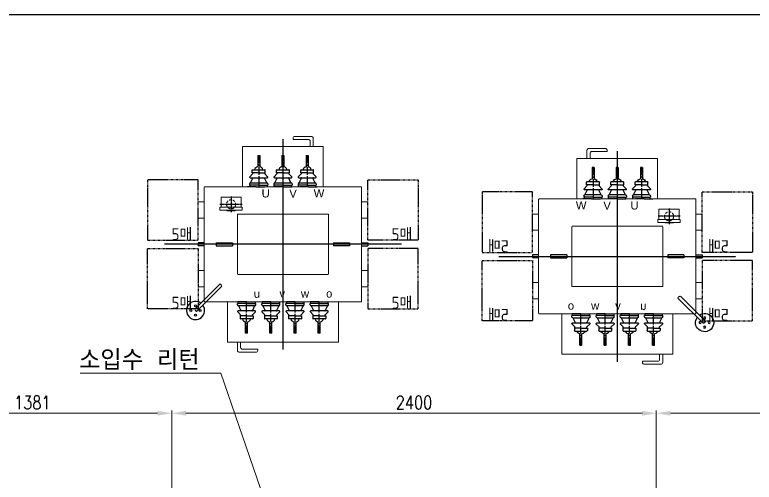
# Model space of a CAD drawing. Header units: millimetres. Extents: x -32759 to 129432, y 390 to 54305.
# Drawn here: x 13125 to 16788, y 29629 to 31946 of the extents above; entities that cross this region are included whole.
import ezdxf

# ---------------------------------------------------------------- set-up
doc = ezdxf.new("R2010")
doc.units = ezdxf.units.MM
for name, pattern in [('CENTER', [2, 1.25, -0.25, 0.25, -0.25]), ('CENTER2', [28.575, 19.05, -3.175, 3.175, -3.175]), ('HIDDENX2', [19.05, 12.7, -6.35]), ('PHANTOMX2', [5, 2.5, -0.5, 0.5, -0.5, 0.5, -0.5])]:
    doc.linetypes.add(name, pattern=pattern)
for name, color, linetype in [('_0', 3, 'Continuous'), ('CENTER', 1, 'CENTER'), ('FRAME 050', 6, 'Continuous'), ('가상선', 6, 'PHANTOMX2'), ('붓싱', 4, 'Continuous'), ('중심선', 1, 'CENTER2')]:
    doc.layers.add(name, color=color, linetype=linetype)
doc.layers.add('_BODY', color=7, linetype='Continuous', lineweight=13)
doc.styles.add('ISO Proportional', font='isocp')
doc.styles.add('ROAMNS', font='romans.shx', dxfattribs={"width": 0.8, "bigfont": 'whgtxt.shx'})
doc.styles.get("Standard").update_dxf_attribs({"font": 'arial.ttf'})
doc.styles.add('한글', font='romans.shx', dxfattribs={"height": 4, "bigfont": 'whgtxt.shx'})
doc.dimstyles.new('20 작은 한덕_도면칫수', dxfattribs={"dimscale": 20, "dimtxt": 3.3, "dimasz": 3.5, "dimexe": 0.65, "dimexo": 1.25, "dimgap": 1, "dimtad": 1, "dimdec": 0, "dimdsep": 46, "dimtxsty": 'ROAMNS', "dimcen": 0, "dimclrd": 7, "dimclre": 7, "dimclrt": 2, "dimadec": 0, "dimazin": 2, "dimtp": 0.1, "dimtm": 0.1, "dimtfac": 0.71, "dimtdec": 0, "dimtmove": 0, "dimatfit": 3, "dimfxl": 1, "dimlwd": -1, "dimlwe": -1, "dimarcsym": 1})
doc.dimstyles.new('7 작은 한덕_도면칫수', dxfattribs={"dimscale": 9, "dimtxt": 3.7, "dimasz": 3.1, "dimexe": 0.65, "dimexo": 1.25, "dimgap": 1, "dimtad": 1, "dimdec": 1, "dimdsep": 46, "dimtxsty": 'ROAMNS', "dimcen": 0, "dimclrd": 7, "dimclre": 7, "dimclrt": 2, "dimadec": 0, "dimazin": 2, "dimtp": 0.1, "dimtm": 0.1, "dimtfac": 0.71, "dimtdec": 1, "dimtmove": 0, "dimatfit": 3, "dimfxl": 1, "dimlwd": -1, "dimlwe": -1, "dimarcsym": 1})

# ---------------------------------------------------------------- blocks, each defined once
blk = doc.blocks.new('*D1517')
at = {"color": 7, "linetype": 'ByBlock', "transparency": 16777216}
for p, q in [((260865.3, 142023.9), (260865.3, 142704)), ((262246.3, 142052.3), (262246.3, 142704)), ((260935.3, 142691), (262176.3, 142691))]:
    blk.add_line(p, q, dxfattribs=at)
at = {"color": 7, "transparency": 16777216}
for points in [[(260935.3, 142702.7), (260935.3, 142679.3), (260865.3, 142691)], [(262176.3, 142702.7), (262176.3, 142679.3), (262246.3, 142691)]]:
    blk.add_solid(points, dxfattribs=at)
at = {"layer": 'Defpoints', "color": 0, "transparency": 16777216}
for p in [(262246.3, 142691), (262246.3, 142027.3), (260865.3, 141998.9)]:
    blk.add_point(p, dxfattribs=at)
at = {"color": 2, "transparency": 16777216, "insert": (261555.8, 142744), "char_height": 66, "attachment_point": 5, "style": 'ROAMNS'}
blk.add_mtext('1381', dxfattribs=at)
blk = doc.blocks.new('*D1518')
at = {"color": 7, "linetype": 'ByBlock', "transparency": 16777216}
for p, q in [((262246.3, 142052.3), (262246.3, 142704)), ((264646.3, 142132.3), (264646.3, 142704)), ((262316.3, 142691), (264576.3, 142691))]:
    blk.add_line(p, q, dxfattribs=at)
at = {"color": 7, "transparency": 16777216}
for points in [[(262316.3, 142702.7), (262316.3, 142679.3), (262246.3, 142691)], [(264576.3, 142702.7), (264576.3, 142679.3), (264646.3, 142691)]]:
    blk.add_solid(points, dxfattribs=at)
at = {"layer": 'Defpoints', "color": 0, "transparency": 16777216}
for p in [(264646.3, 142691), (264646.3, 142107.3), (262246.3, 142027.3)]:
    blk.add_point(p, dxfattribs=at)
at = {"color": 2, "transparency": 16777216, "insert": (263446.3, 142744), "char_height": 66, "attachment_point": 5, "style": 'ROAMNS'}
blk.add_mtext('2400', dxfattribs=at)
blk = doc.blocks.new('*D1519')
at = {"color": 7, "linetype": 'ByBlock', "transparency": 16777216}
for p, q in [((264646.3, 142132.3), (264646.3, 142704)), ((266179.9, 141715.1), (266179.9, 142704)), ((264716.3, 142691), (266109.9, 142691))]:
    blk.add_line(p, q, dxfattribs=at)
at = {"color": 7, "transparency": 16777216}
for points in [[(264716.3, 142702.7), (264716.3, 142679.3), (264646.3, 142691)], [(266109.9, 142702.7), (266109.9, 142679.3), (266179.9, 142691)]]:
    blk.add_solid(points, dxfattribs=at)
at = {"layer": 'Defpoints', "color": 0, "transparency": 16777216}
for p in [(266179.9, 142691), (264646.3, 142107.3), (266179.9, 141690.1)]:
    blk.add_point(p, dxfattribs=at)
at = {"color": 2, "transparency": 16777216, "insert": (265413.1, 142744), "char_height": 66, "attachment_point": 5, "style": 'ROAMNS'}
blk.add_mtext('1534', dxfattribs=at)
blk = doc.blocks.new('A$C2FD65325')
for p, q in [((810, 1070), (730, 1070)), ((720, 1060), (720, 1055)), ((720, 1055), (795, 1055)), ((805, 1020), (805, 1045)), ((820, 1020), (820, 1060)), ((870, 1020), (470, 1020)), ((470, 1020), (470, 820)), ((870, 1020), (870, 820)), ((280, 817), (280, 253)), ((1057, 820), (283, 820)), ((1060, 817), (1060, 253)), ((250, 745), (280, 745)), ((463.3, 768.5), (363.3, 768.5)), ((363.3, 718.5), (363.3, 768.5)), ((463.3, 718.5), (463.3, 768.5)), ((1090, 745), (1060, 745)), ((358.3, 703.5), (358.3, 718.5)), ((468.3, 718.5), (358.3, 718.5)), ((468.3, 703.5), (358.3, 703.5)), ((390.8, 703.5), (393.3, 701)), ((433.3, 701), (393.3, 701)), ((435.8, 703.5), (433.3, 701)), ((468.3, 703.5), (468.3, 718.5)), ((250, 665), (280, 665)), ((445, 682), (445, 388)), ((448, 685), (892, 685)), ((895, 682), (895, 388)), ((1090, 665), (1060, 665)), ((250, 405), (280, 405)), ((1090, 405), (1060, 405)), ((448, 385), (892, 385)), ((250, 325), (280, 325)), ((1090, 325), (1060, 325)), ((1057, 250), (283, 250)), ((395, 250), (395, 50)), ((945, 250), (945, 50)), ((945, 50), (395, 50)), ((445, 50), (445, 10)), ((460, 50), (460, 25)), ((455, 0), (535, 0)), ((545, 15), (470, 15)), ((545, 10), (545, 15))]:
    blk.add_line(p, q)
at = {"linetype": 'HIDDENX2'}
blk.add_circle((413.3, 733.5), 22.5, dxfattribs=at)
for centre, radius, start, end in [((730, 1060), 10, 90, 180), ((810, 1060), 10, 0, 90), ((795, 1045), 10, 0, 90), ((283, 817), 3, 90, 180), ((1057, 817), 3, 0, 90), ((448, 682), 3, 90, 180), ((892, 682), 3, 0, 90), ((448, 388), 3, 180, 270), ((892, 388), 3, 270, 0), ((283, 253), 3, 180, 270), ((1057, 253), 3, 270, 0), ((455, 10), 10, 180, 270), ((470, 25), 10, 180, 270), ((535, 10), 10, 270, 0)]:
    blk.add_arc(centre, radius, start, end)
at = {"layer": 'CENTER'}
for p, q in [((413.3, 772.2), (413.3, 694.7)), ((358.3, 733.5), (468.3, 733.5))]:
    blk.add_line(p, q, dxfattribs=at)
at = {"layer": '가상선', "ltscale": 5}
for points in [[(0, 555), (250, 555), (250, 855), (0, 855)], [(1340, 555), (1090, 555), (1090, 855), (1340, 855)], [(0, 515), (250, 515), (250, 215), (0, 215)], [(1340, 515), (1090, 515), (1090, 215), (1340, 215)]]:
    blk.add_lwpolyline(points, close=True, dxfattribs=at)
at = {"layer": '붓싱'}
for p, q in [((545, 975), (545, 919.2)), ((545, 975), (555, 975)), ((555, 975), (555, 919.2)), ((665, 975), (665, 919.2)), ((665, 975), (675, 975)), ((675, 975), (675, 919.2)), ((785, 975), (785, 919.2)), ((785, 975), (795, 975)), ((795, 975), (795, 919.2)), ((520, 885), (506.1, 870.3)), ((518, 890), (518, 903)), ((550, 890), (518, 890)), ((520, 905), (580, 905)), ((520, 890), (520, 885)), ((550, 890), (582, 890)), ((580, 890), (580, 885)), ((580, 885), (593.9, 870.3)), ((582, 890), (582, 903)), ((640, 885), (626.1, 870.3)), ((638, 890), (638, 903)), ((670, 890), (638, 890)), ((640, 905), (700, 905)), ((640, 890), (640, 885)), ((670, 890), (702, 890)), ((700, 890), (700, 885)), ((700, 885), (713.9, 870.3)), ((702, 890), (702, 903)), ((760, 885), (746.1, 870.3)), ((758, 890), (758, 903)), ((790, 890), (758, 890)), ((760, 905), (820, 905)), ((760, 890), (760, 885)), ((790, 890), (822, 890)), ((820, 890), (820, 885)), ((820, 885), (833.9, 870.3)), ((822, 890), (822, 903)), ((508.1, 865), (591.9, 865)), ((510, 840), (521.5, 863.5)), ((590, 840), (578.5, 863.5)), ((628.1, 865), (711.9, 865)), ((630, 840), (641.5, 863.5)), ((710, 840), (698.5, 863.5)), ((748.1, 865), (831.9, 865)), ((750, 840), (761.5, 863.5)), ((830, 840), (818.5, 863.5)), ((537.4, 820), (494.4, 820)), ((505, 835), (505, 828)), ((550, 828), (505, 828)), ((507, 820), (507, 828)), ((510, 840), (590, 840)), ((537.4, 820), (580.4, 820)), ((550, 828), (595, 828)), ((593, 820), (593, 828)), ((595, 835), (595, 828)), ((625, 835), (625, 828)), ((670, 828), (625, 828)), ((627, 820), (627, 828)), ((670, 820), (627, 820)), ((630, 840), (710, 840)), ((670, 828), (715, 828)), ((670, 820), (713, 820)), ((713, 820), (713, 828)), ((715, 835), (715, 828)), ((745, 835), (745, 828)), ((790, 828), (745, 828)), ((747, 820), (747, 828)), ((750, 840), (830, 840)), ((796.8, 820), (753.8, 820)), ((790, 828), (835, 828)), ((796.8, 820), (839.8, 820)), ((833, 820), (833, 828)), ((835, 835), (835, 828)), ((280, 542.7), (250, 542.7)), ((250, 542.7), (250, 527.7)), ((250, 542.7), (250, 527.7)), ((280, 542.7), (250, 542.7)), ((280, 542.7), (250, 542.7)), ((250, 542.7), (250, 527.7)), ((280, 527.7), (250, 527.7)), ((280, 527.7), (250, 527.7)), ((280, 527.7), (250, 527.7)), ((340, 542.6), (420, 542.5)), ((340, 542.5), (340, 527.5)), ((340, 527.6), (420, 527.5)), ((420, 542.5), (420, 527.5)), ((920, 542.6), (920, 527.6)), ((920, 542.6), (1000, 542.6)), ((1000, 527.7), (920, 527.6)), ((1000, 542.6), (1000, 527.7)), ((1060, 542.7), (1090, 542.7)), ((1060, 542.7), (1090, 542.7)), ((1060, 542.7), (1090, 542.7)), ((1060, 527.7), (1090, 527.7)), ((1060, 527.7), (1090, 527.7)), ((1060, 527.7), (1090, 527.7)), ((1090, 542.7), (1090, 527.7)), ((1090, 542.7), (1090, 527.7)), ((1090, 542.7), (1090, 527.7)), ((355.6, 335.9), (235.3, 215.7)), ((362.6, 335.9), (366.2, 332.4)), ((366.2, 325.3), (246, 205.1)), ((490, 242), (445, 242)), ((445, 235), (445, 242)), ((490, 250), (447, 250)), ((447, 250), (447, 242)), ((450, 230), (461.5, 206.5)), ((530, 230), (450, 230)), ((490, 250), (533, 250)), ((490, 242), (535, 242)), ((530, 230), (518.5, 206.5)), ((533, 250), (533, 242)), ((535, 235), (535, 242)), ((610, 242), (565, 242)), ((565, 235), (565, 242)), ((610, 250), (567, 250)), ((567, 250), (567, 242)), ((570, 230), (581.5, 206.5)), ((650, 230), (570, 230)), ((610, 250), (653, 250)), ((610, 242), (655, 242)), ((650, 230), (638.5, 206.5)), ((653, 250), (653, 242)), ((655, 235), (655, 242)), ((730, 242), (685, 242)), ((685, 235), (685, 242)), ((730, 250), (687, 250)), ((687, 250), (687, 242)), ((690, 230), (701.5, 206.5)), ((770, 230), (690, 230)), ((730, 250), (773, 250)), ((730, 242), (775, 242)), ((770, 230), (758.5, 206.5)), ((773, 250), (773, 242)), ((775, 235), (775, 242)), ((850, 242), (805, 242)), ((805, 235), (805, 242)), ((850, 250), (807, 250)), ((807, 250), (807, 242)), ((810, 230), (821.5, 206.5)), ((890, 230), (810, 230)), ((850, 250), (893, 250)), ((850, 242), (895, 242)), ((890, 230), (878.5, 206.5)), ((893, 250), (893, 242)), ((895, 235), (895, 242)), ((235.3, 208.6), (238.9, 205.1)), ((460, 185), (446.1, 199.7)), ((531.9, 205), (448.1, 205)), ((460, 180), (460, 185)), ((520, 185), (533.9, 199.7)), ((520, 180), (520, 185)), ((580, 185), (566.1, 199.7)), ((651.9, 205), (568.1, 205)), ((580, 180), (580, 185)), ((640, 185), (653.9, 199.7)), ((640, 180), (640, 185)), ((700, 185), (686.1, 199.7)), ((771.9, 205), (688.1, 205)), ((700, 180), (700, 185)), ((760, 185), (773.9, 199.7)), ((760, 180), (760, 185)), ((820, 185), (806.1, 199.7)), ((891.9, 205), (808.1, 205)), ((820, 180), (820, 185)), ((880, 185), (893.9, 199.7)), ((880, 180), (880, 185)), ((490, 180), (458, 180)), ((458, 180), (458, 167)), ((520, 165), (460, 165)), ((485, 95), (485, 150.8)), ((490, 180), (522, 180)), ((495, 95), (495, 150.8)), ((522, 180), (522, 167)), ((610, 180), (578, 180)), ((578, 180), (578, 167)), ((640, 165), (580, 165)), ((605, 95), (605, 150.8)), ((610, 180), (642, 180)), ((615, 95), (615, 150.8)), ((642, 180), (642, 167)), ((730, 180), (698, 180)), ((698, 180), (698, 167)), ((760, 165), (700, 165)), ((725, 95), (725, 150.8)), ((730, 180), (762, 180)), ((735, 95), (735, 150.8)), ((762, 180), (762, 167)), ((850, 180), (818, 180)), ((818, 180), (818, 167)), ((880, 165), (820, 165)), ((845, 95), (845, 150.8)), ((850, 180), (882, 180)), ((855, 95), (855, 150.8)), ((882, 180), (882, 167)), ((495, 95), (485, 95)), ((615, 95), (605, 95)), ((735, 95), (725, 95)), ((855, 95), (845, 95))]:
    blk.add_line(p, q, dxfattribs=at)
for centre in [(237.1, 229.8), (214.2, 206.8), (237.1, 183.9), (260.1, 206.8)]:
    blk.add_circle(centre, 5, dxfattribs=at)
for centre, radius, start, end in [((548.1, 900.1), 19.4, 99.0673, 165.3482), ((551.9, 900.1), 19.4, 14.6518, 80.9327), ((668.1, 900.1), 19.4, 99.0673, 165.3482), ((671.9, 900.1), 19.4, 14.6518, 80.9327), ((788.1, 900.1), 19.4, 99.0673, 165.3482), ((791.9, 900.1), 19.4, 14.6518, 80.9327), ((520, 903), 2, 90, 180), ((580, 903), 2, 0, 90), ((640, 903), 2, 90, 180), ((700, 903), 2, 0, 90), ((760, 903), 2, 90, 180), ((820, 903), 2, 0, 90), ((508.1, 868), 3, 130.6722, 270), ((520.7, 864), 1, 328.0849, 90), ((579.3, 864), 1, 90, 211.9151), ((591.9, 868), 3, 270, 49.3278), ((628.1, 868), 3, 130.6722, 270), ((640.7, 864), 1, 328.0849, 90), ((699.3, 864), 1, 90, 211.9151), ((711.9, 868), 3, 270, 49.3278), ((748.1, 868), 3, 130.6722, 270), ((760.7, 864), 1, 328.0849, 90), ((819.3, 864), 1, 90, 211.9151), ((831.9, 868), 3, 270, 49.3278), ((510, 835), 5, 90, 180), ((590, 835), 5, 0, 90), ((630, 835), 5, 90, 180), ((710, 835), 5, 0, 90), ((750, 835), 5, 90, 180), ((830, 835), 5, 0, 90), ((359.1, 332.4), 5, 45, 135), ((362.6, 328.8), 5, 315, 45), ((237.1, 206.8), 45, 54.5941, 35.4059), ((450, 235), 5, 180, 270), ((530, 235), 5, 270, 0), ((570, 235), 5, 180, 270), ((650, 235), 5, 270, 0), ((690, 235), 5, 180, 270), ((770, 235), 5, 270, 0), ((810, 235), 5, 180, 270), ((890, 235), 5, 270, 0), ((238.9, 212.1), 5, 135, 225), ((242.4, 208.6), 5, 225, 315), ((448.1, 202), 3, 90, 229.3278), ((460.7, 206), 1, 270, 31.9151), ((519.3, 206), 1, 148.0849, 270), ((531.9, 202), 3, 310.6722, 90), ((568.1, 202), 3, 90, 229.3278), ((580.7, 206), 1, 270, 31.9151), ((639.3, 206), 1, 148.0849, 270), ((651.9, 202), 3, 310.6722, 90), ((688.1, 202), 3, 90, 229.3278), ((700.7, 206), 1, 270, 31.9151), ((759.3, 206), 1, 148.0849, 270), ((771.9, 202), 3, 310.6722, 90), ((808.1, 202), 3, 90, 229.3278), ((820.7, 206), 1, 270, 31.9151), ((879.3, 206), 1, 148.0849, 270), ((891.9, 202), 3, 310.6722, 90), ((460, 167), 2, 180, 270), ((488.1, 169.9), 19.4, 194.6518, 260.9327), ((491.9, 169.9), 19.4, 279.0673, 345.3482), ((520, 167), 2, 270, 0), ((580, 167), 2, 180, 270), ((608.1, 169.9), 19.4, 194.6518, 260.9327), ((611.9, 169.9), 19.4, 279.0673, 345.3482), ((640, 167), 2, 270, 0), ((700, 167), 2, 180, 270), ((728.1, 169.9), 19.4, 194.6518, 260.9327), ((731.9, 169.9), 19.4, 279.0673, 345.3482), ((760, 167), 2, 270, 0), ((820, 167), 2, 180, 270), ((848.1, 169.9), 19.4, 194.6518, 260.9327), ((851.9, 169.9), 19.4, 279.0673, 345.3482), ((880, 167), 2, 270, 0)]:
    blk.add_arc(centre, radius, start, end, dxfattribs=at)
at = {"layer": '중심선', "ltscale": 0.1}
for p, q in [((670, 1057), (670, 13)), ((1257, 535), (83, 535))]:
    blk.add_line(p, q, dxfattribs=at)
at = {"layer": '중심선', "ltscale": 2}
for p, q in [((550, 975), (550, 820)), ((670, 975), (670, 820)), ((790, 975), (790, 820)), ((490, 95), (490, 250)), ((610, 95), (610, 250)), ((730, 95), (730, 250)), ((850, 95), (850, 250))]:
    blk.add_line(p, q, dxfattribs=at)
at = {"color": 2, "char_height": 40, "attachment_point": 5}
for s, insert in [('U', (584.6, 787.1)), ('V', (720.2, 786.4)), ('W', (848.7, 787.8)), ('u', (541.1, 289.8)), ('v', (666.6, 291.6)), ('w', (779.3, 290.8)), ('o', (899.3, 290.8))]:
    blk.add_mtext(s, dxfattribs=dict(at, insert=insert))
at = {"layer": 'FRAME 050', "char_height": 60, "width": 1128.34, "attachment_point": 5, "style": 'ISO Proportional'}
for insert in [(169.6, 585), (1259.6, 585), (169.6, 245), (1259.6, 245)]:
    blk.add_mtext('5{\\Fromans,whgtxt|c129;매}', dxfattribs=dict(at, insert=insert))
blk = doc.blocks.new('sdfgsdfgcxvxbxcv')
at = {"layer": '_0', "color": 0}
blk.add_line((268765.424, 144666.011), (254783.245, 144666.011), dxfattribs=at)
blk.add_blockref('A$C2FD65325', (262127.185, 142993.366))
at = {"xscale": -1}
blk.add_blockref('A$C2FD65325', (265123.343, 142933.636), dxfattribs=at)
at = {"color": 2, "style": '한글'}
blk.add_text('소입수 리턴', height=100, dxfattribs=at).set_placement((261787.204, 142905.022))
for base, p1, p2, picture, middle in [((262246.288, 142691.001), (260865.274, 141998.875), (262246.288, 142027.265), '*D1517', (261555.781, 142744.001)), ((264646.288, 142691.001), (262246.288, 142027.265), (264646.288, 142107.265), '*D1518', (263446.288, 142744.001)), ((266179.906, 142691.001), (264646.288, 142107.265), (266179.906, 141690.126), '*D1519', (265413.097, 142744.001))]:
    dim = blk.add_linear_dim(base=base, p1=p1, p2=p2, dimstyle='20 작은 한덕_도면칫수')
    dim.commit()
    dim.dimension.update_dxf_attribs({"geometry": picture, "text_midpoint": middle})
at = {"ltscale": 0.5}
blk.add_leader([(262810.838, 141959.037), (262489.289, 142889.723), (261793.183, 142889.723)], dimstyle='7 작은 한덕_도면칫수', override={"dimgap": 1, "dimtad": 1}, dxfattribs=at)

msp = doc.modelspace()

# ---------------------------------------------------------------- block references
at = {"layer": '_BODY'}
msp.add_blockref('sdfgsdfgcxvxbxcv', (-248343.9, -112720), dxfattribs=at)

doc.saveas('drawing.dxf')
